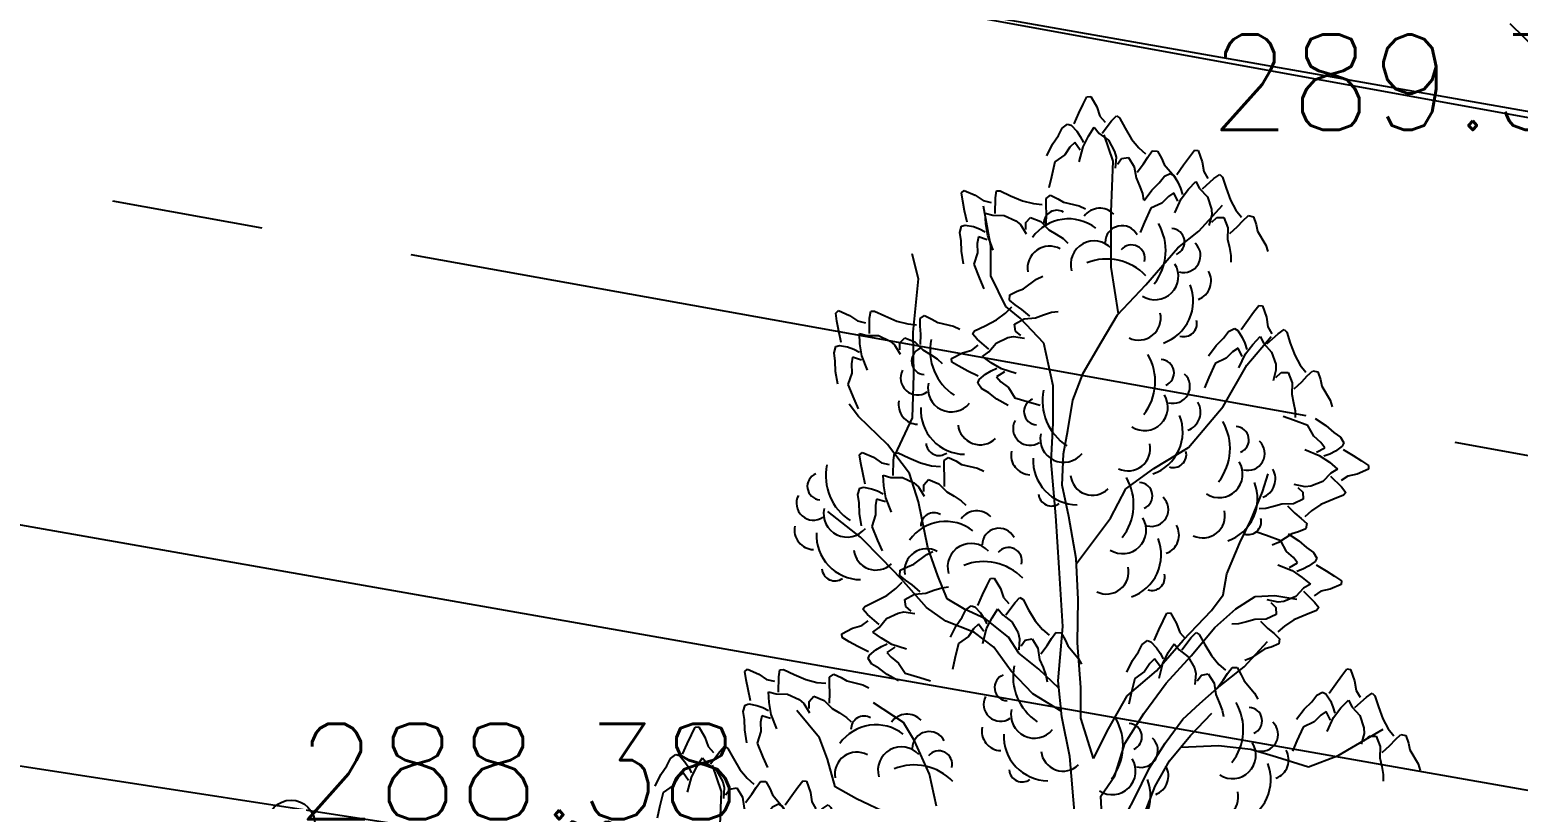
# Model space of a CAD drawing. Header units: millimetres. Extents: x 524954 to 526204, y 9523489 to 9524010.
# Drawn here: x 525758.61 to 525774.21, y 9523805.85 to 9523813.91 of the extents above; entities that cross this region are included whole.
import ezdxf
from ezdxf.enums import TextEntityAlignment as Align

# ---------------------------------------------------------------- set-up
doc = ezdxf.new("R2010")
doc.units = ezdxf.units.MM
doc.header["$PDMODE"] = 32
doc.header["$PDSIZE"] = 0.5
for name, pattern in [('ACAD_ISO12W100', [21, 12, -3, 0, -3, 0, -3]), ('AXES2', [28.575, 19.05, -3.175, 3.175, -3.175]), ('CACHE2', [4.7625, 3.175, -1.5875])]:
    doc.linetypes.add(name, pattern=pattern)
for name, color, linetype in [('Arbre', 34, 'ACAD_ISO12W100'), ('Axe_Route_Existante', 1, 'AXES2'), ('Bord_Route_Existante', 6, 'Continuous'), ('Caniveau', 5, 'CACHE2'), ('TopoAlt', 3, 'Continuous'), ('TOPOJIS', 7, 'Continuous')]:
    doc.layers.add(name, color=color, linetype=linetype)
doc.layers.add('Bord_Route_Existante_POLY3D', color=6, linetype='Continuous', plot=False)
doc.layers.add('Trottoir', color=7, linetype='Continuous', true_color=0xff6666)
doc.styles.add('Simplex 1.0', font='Simplex.shx', dxfattribs={"width": 0.99, "height": 1})

# ---------------------------------------------------------------- blocks, each defined once
blk = doc.blocks.new('TCPOINT M')
at = {"color": 0}
blk.add_point((0, 0), dxfattribs=at)
at = {"layer": 'TopoAlt', "style": 'Simplex 1.0', "width": 0.99}
blk.add_attdef('ALT', (0.15, 0.15), '', height=1, dxfattribs=at)
blk = doc.blocks.new('v088')
at = {"color": 3, "linetype": 'Continuous'}
for p, q in [((-0.024, 12.318), (0.016, 12.396)), ((0.016, 12.396), (0.055, 12.4)), ((0.055, 12.4), (0.118, 12.291)), ((-0.118, 12.113), (-0.069, 12.224)), ((-0.069, 12.224), (-0.024, 12.318)), ((0.118, 12.291), (0.152, 12.195)), ((0.152, 12.195), (0.207, 12.131)), ((0.272, 12.144), (0.324, 12.197)), ((0.324, 12.197), (0.356, 12.175)), ((0.356, 12.175), (0.415, 12.069)), ((-0.283, 11.991), (-0.243, 12.069)), ((-0.243, 12.069), (-0.188, 12.111)), ((-0.188, 12.111), (-0.15, 12.099)), ((-0.15, 12.099), (-0.092, 12.035)), ((-0.092, 12.035), (-0.054, 11.98)), ((0.032, 11.984), (0.092, 12.078)), ((0.092, 12.078), (0.144, 12.013)), ((0.144, 12.013), (0.24, 11.942)), ((0.175, 12.015), (0.272, 12.144)), ((0.415, 12.069), (0.484, 11.953)), ((-0.403, 11.78), (-0.344, 11.901)), ((-0.344, 11.901), (-0.283, 11.991)), ((-0.162, 11.869), (-0.217, 11.788)), ((-0.112, 11.918), (-0.162, 11.869)), ((-0.054, 11.839), (-0.112, 11.918)), ((-0.066, 11.715), (-0.025, 11.872)), ((-0.054, 11.98), (-0.022, 11.919)), ((-0.025, 11.872), (0.032, 11.984)), ((0.24, 11.942), (0.305, 11.825)), ((0.484, 11.953), (0.56, 11.862)), ((0.56, 11.862), (0.63, 11.801)), ((-0.32, 11.714), (-0.357, 11.558)), ((-0.217, 11.788), (-0.32, 11.714)), ((0.305, 11.825), (0.32, 11.765)), ((0.32, 11.765), (0.311, 11.65)), ((0.334, 11.69), (0.378, 11.749)), ((0.378, 11.749), (0.45, 11.762)), ((0.45, 11.762), (0.511, 11.664)), ((0.608, 11.694), (0.653, 11.766)), ((0.653, 11.766), (0.699, 11.829)), ((0.699, 11.829), (0.754, 11.828)), ((0.754, 11.828), (0.796, 11.754)), ((0.796, 11.754), (0.824, 11.689)), ((1.027, 11.683), (1.089, 11.768)), ((1.089, 11.768), (1.142, 11.837)), ((1.142, 11.837), (1.181, 11.833)), ((1.181, 11.833), (1.223, 11.714)), ((1.223, 11.714), (1.239, 11.614)), ((-0.357, 11.558), (-0.382, 11.444)), ((0.511, 11.664), (0.53, 11.547)), ((0.53, 11.547), (0.565, 11.463)), ((0.542, 11.608), (0.608, 11.694)), ((0.773, 11.494), (0.827, 11.564)), ((0.824, 11.689), (0.934, 11.561)), ((0.827, 11.564), (0.889, 11.595)), ((0.889, 11.595), (0.923, 11.575)), ((0.923, 11.575), (0.969, 11.502)), ((0.934, 11.561), (0.97, 11.497)), ((0.958, 11.583), (1.027, 11.683)), ((1.227, 11.433), (1.346, 11.541)), ((1.239, 11.614), (1.281, 11.541)), ((1.346, 11.541), (1.408, 11.583)), ((1.408, 11.583), (1.435, 11.556)), ((1.435, 11.556), (1.473, 11.441)), ((-1.299, 11.392), (-1.27, 11.417)), ((-1.285, 11.305), (-1.299, 11.392)), ((-1.27, 11.417), (-1.154, 11.366)), ((-0.943, 11.337), (-0.932, 11.411)), ((-0.932, 11.411), (-0.894, 11.412)), ((-0.894, 11.412), (-0.784, 11.361)), ((0.565, 11.463), (0.596, 11.383)), ((0.615, 11.31), (0.696, 11.418)), ((0.696, 11.418), (0.773, 11.494)), ((0.927, 11.391), (0.869, 11.352)), ((0.969, 11.302), (0.927, 11.391)), ((0.969, 11.502), (0.996, 11.441)), ((0.996, 11.441), (1.016, 11.375)), ((1.004, 11.329), (1.081, 11.429)), ((1.081, 11.429), (1.158, 11.51)), ((1.158, 11.51), (1.196, 11.437)), ((1.196, 11.437), (1.277, 11.348)), ((1.473, 11.441), (1.519, 11.314)), ((-1.266, 11.203), (-1.285, 11.305)), ((-1.154, 11.366), (-1.07, 11.309)), ((-1.07, 11.309), (-0.988, 11.29)), ((-0.947, 11.176), (-0.943, 11.337)), ((-0.784, 11.361), (-0.66, 11.307)), ((-0.66, 11.307), (-0.544, 11.278)), ((-0.544, 11.278), (-0.452, 11.27)), ((-0.413, 11.333), (-0.367, 11.365)), ((-0.413, 11.254), (-0.413, 11.333)), ((-0.408, 11.17), (-0.413, 11.254)), ((-0.367, 11.365), (-0.29, 11.329)), ((-0.29, 11.329), (-0.229, 11.292)), ((-0.229, 11.292), (-0.065, 11.254)), ((-0.065, 11.254), (0.001, 11.223)), ((0.596, 11.383), (0.609, 11.315)), ((0.685, 11.229), (0.619, 11.083)), ((0.8, 11.283), (0.685, 11.229)), ((0.869, 11.352), (0.8, 11.283)), ((0.935, 11.183), (1.004, 11.329)), ((1.277, 11.348), (1.319, 11.221)), ((1.519, 11.314), (1.577, 11.21)), ((-1.241, 11.084), (-1.266, 11.203)), ((-1.05, 11.179), (-0.971, 11.157)), ((-1.044, 11.067), (-1.05, 11.179)), ((-0.971, 11.157), (-0.851, 11.155)), ((-0.851, 11.155), (-0.73, 11.098)), ((-0.73, 11.098), (-0.682, 11.059)), ((-0.626, 11.08), (-0.576, 11.133)), ((-0.626, 11.006), (-0.626, 11.08)), ((-0.576, 11.133), (-0.468, 11.09)), ((-0.468, 11.09), (-0.384, 11.005)), ((-0.41, 11.061), (-0.408, 11.17)), ((0.619, 11.083), (0.573, 10.975)), ((1.323, 11.16), (1.292, 11.048)), ((1.319, 11.221), (1.323, 11.16)), ((1.323, 11.083), (1.377, 11.133)), ((1.377, 11.133), (1.45, 11.133)), ((1.45, 11.133), (1.492, 11.025)), ((1.577, 11.21), (1.635, 11.137)), ((1.592, 11.037), (1.65, 11.098)), ((1.65, 11.098), (1.708, 11.152)), ((1.708, 11.152), (1.762, 11.141)), ((1.762, 11.141), (1.789, 11.06)), ((-1.317, 10.975), (-1.297, 11.041)), ((-1.303, 10.889), (-1.317, 10.975)), ((-1.297, 11.041), (-1.259, 11.053)), ((-1.259, 11.053), (-1.174, 11.037)), ((-1.174, 11.037), (-1.111, 11.014)), ((-1.122, 10.929), (-1.134, 10.861)), ((-1.029, 10.899), (-1.122, 10.929)), ((-1.111, 11.014), (-1.05, 10.983)), ((-1.024, 10.943), (-1.044, 11.067)), ((-0.966, 10.792), (-1.024, 10.943)), ((-0.682, 11.059), (-0.622, 10.96)), ((-0.384, 11.005), (-0.307, 10.958)), ((-0.307, 10.958), (-0.234, 10.911)), ((1.492, 11.025), (1.489, 10.906)), ((1.512, 10.964), (1.592, 11.037)), ((1.789, 11.06), (1.804, 10.991)), ((1.804, 10.991), (1.889, 10.844)), ((-1.3, 10.78), (-1.303, 10.889)), ((-1.277, 10.647), (-1.3, 10.78)), ((-1.131, 10.763), (-1.171, 10.642)), ((-1.134, 10.861), (-1.131, 10.763)), ((-0.234, 10.911), (-0.184, 10.864)), ((1.489, 10.906), (1.508, 10.818)), ((1.508, 10.818), (1.523, 10.733)), ((1.889, 10.844), (1.912, 10.775)), ((-1.171, 10.642), (-1.109, 10.494)), ((1.523, 10.733), (1.523, 10.664)), ((-1.109, 10.494), (-1.063, 10.387)), ((-0.648, 10.385), (-0.514, 10.488)), ((-0.514, 10.488), (-0.448, 10.519)), ((-0.796, 10.268), (-0.791, 10.323)), ((-0.791, 10.323), (-0.715, 10.36)), ((-0.715, 10.36), (-0.648, 10.385)), ((-2.616, 10.132), (-2.587, 10.158)), ((-2.587, 10.158), (-2.471, 10.107)), ((-2.261, 10.077), (-2.249, 10.151)), ((-2.249, 10.151), (-2.211, 10.152)), ((-2.211, 10.152), (-2.101, 10.101)), ((-0.836, 10.131), (-0.771, 10.198)), ((-0.735, 10.218), (-0.796, 10.268)), ((-0.666, 10.169), (-0.735, 10.218)), ((-0.583, 10.098), (-0.666, 10.169)), ((-0.438, 10.113), (-0.356, 10.14)), ((-0.356, 10.14), (-0.287, 10.149)), ((1.7, 10.058), (1.762, 10.142)), ((1.762, 10.142), (1.816, 10.212)), ((1.816, 10.212), (1.854, 10.208)), ((1.854, 10.208), (1.896, 10.089)), ((-2.603, 10.046), (-2.616, 10.132)), ((-2.583, 9.943), (-2.603, 10.046)), ((-2.471, 10.107), (-2.388, 10.049)), ((-2.388, 10.049), (-2.306, 10.03)), ((-2.264, 9.917), (-2.261, 10.077)), ((-2.101, 10.101), (-1.977, 10.047)), ((-1.977, 10.047), (-1.862, 10.018)), ((-1.862, 10.018), (-1.769, 10.01)), ((-1.731, 9.995), (-1.73, 10.074)), ((-1.725, 9.911), (-1.731, 9.995)), ((-1.73, 10.074), (-1.685, 10.105)), ((-1.685, 10.105), (-1.608, 10.069)), ((-1.608, 10.069), (-1.547, 10.033)), ((-1.547, 10.033), (-1.382, 9.994)), ((-1.382, 9.994), (-1.316, 9.963)), ((-1.161, 9.945), (-1.051, 9.998)), ((-1.051, 9.998), (-0.931, 10.06)), ((-0.931, 10.06), (-0.836, 10.131)), ((-0.743, 10.015), (-0.642, 10.071)), ((-0.734, 9.943), (-0.743, 10.015)), ((-0.642, 10.071), (-0.523, 10.083)), ((-0.523, 10.083), (-0.438, 10.113)), ((1.631, 9.958), (1.7, 10.058)), ((1.896, 10.089), (1.912, 9.989)), ((1.912, 9.989), (1.954, 9.915)), ((-2.558, 9.824), (-2.583, 9.943)), ((-2.368, 9.919), (-2.288, 9.897)), ((-2.362, 9.808), (-2.368, 9.919)), ((-2.288, 9.897), (-2.168, 9.895)), ((-2.168, 9.895), (-2.047, 9.839)), ((-2.047, 9.839), (-2, 9.799)), ((-1.943, 9.82), (-1.893, 9.873)), ((-1.893, 9.873), (-1.786, 9.83)), ((-1.786, 9.83), (-1.702, 9.745)), ((-1.728, 9.802), (-1.725, 9.911)), ((-1.184, 9.915), (-1.161, 9.945)), ((-1.134, 9.859), (-1.184, 9.915)), ((-1.012, 9.755), (-1.134, 9.859)), ((-0.934, 9.816), (-0.814, 9.874)), ((-0.814, 9.874), (-0.753, 9.886)), ((-0.753, 9.886), (-0.639, 9.87)), ((-0.677, 9.896), (-0.734, 9.943)), ((1.369, 9.792), (1.446, 9.869)), ((1.446, 9.869), (1.5, 9.939)), ((1.5, 9.939), (1.562, 9.969)), ((1.562, 9.969), (1.596, 9.95)), ((1.596, 9.95), (1.643, 9.877)), ((1.643, 9.877), (1.669, 9.815)), ((1.754, 9.804), (1.831, 9.885)), ((1.831, 9.885), (1.869, 9.812)), ((1.9, 9.808), (2.019, 9.915)), ((2.019, 9.915), (2.081, 9.958)), ((2.081, 9.958), (2.108, 9.931)), ((2.108, 9.931), (2.146, 9.815)), ((-2.634, 9.715), (-2.614, 9.781)), ((-2.621, 9.629), (-2.634, 9.715)), ((-2.614, 9.781), (-2.576, 9.793)), ((-2.576, 9.793), (-2.492, 9.777)), ((-2.492, 9.777), (-2.428, 9.754)), ((-2.439, 9.669), (-2.451, 9.601)), ((-2.346, 9.639), (-2.439, 9.669)), ((-2.428, 9.754), (-2.368, 9.723)), ((-2.342, 9.683), (-2.362, 9.808)), ((-2.283, 9.532), (-2.342, 9.683)), ((-2, 9.799), (-1.94, 9.7)), ((-1.944, 9.746), (-1.943, 9.82)), ((-1.702, 9.745), (-1.624, 9.699)), ((-1.624, 9.699), (-1.552, 9.652)), ((-1.402, 9.657), (-1.289, 9.715)), ((-1.289, 9.715), (-1.192, 9.743)), ((-1.192, 9.743), (-1.125, 9.794)), ((-1.079, 9.676), (-1.011, 9.724)), ((-0.989, 9.611), (-1.079, 9.676)), ((-1.011, 9.724), (-0.934, 9.816)), ((1.289, 9.685), (1.369, 9.792)), ((1.542, 9.727), (1.473, 9.658)), ((1.6, 9.765), (1.542, 9.727)), ((1.643, 9.677), (1.6, 9.765)), ((1.608, 9.558), (1.677, 9.704)), ((1.669, 9.815), (1.689, 9.75)), ((1.677, 9.704), (1.754, 9.804)), ((1.869, 9.812), (1.95, 9.723)), ((1.95, 9.723), (1.993, 9.596)), ((2.146, 9.815), (2.193, 9.689)), ((2.193, 9.689), (2.25, 9.585)), ((-2.617, 9.52), (-2.621, 9.629)), ((-2.595, 9.387), (-2.617, 9.52)), ((-2.451, 9.601), (-2.448, 9.503)), ((-1.552, 9.652), (-1.502, 9.604)), ((-1.401, 9.619), (-1.402, 9.657)), ((-1.325, 9.574), (-1.401, 9.619)), ((-1.233, 9.524), (-1.325, 9.574)), ((-1.125, 9.469), (-1.233, 9.524)), ((-1.047, 9.49), (-0.989, 9.525)), ((-0.88, 9.547), (-0.989, 9.611)), ((-0.989, 9.525), (-0.927, 9.553)), ((-0.848, 9.516), (-0.931, 9.463)), ((-0.726, 9.498), (-0.88, 9.547)), ((1.358, 9.604), (1.292, 9.458)), ((1.473, 9.658), (1.358, 9.604)), ((1.996, 9.535), (1.966, 9.423)), ((1.993, 9.596), (1.996, 9.535)), ((2.25, 9.585), (2.308, 9.512)), ((2.323, 9.473), (2.381, 9.527)), ((2.381, 9.527), (2.435, 9.515)), ((2.435, 9.515), (2.462, 9.435)), ((-2.448, 9.503), (-2.488, 9.382)), ((-2.488, 9.382), (-2.427, 9.234)), ((-1.128, 9.398), (-1.113, 9.435)), ((-1.089, 9.341), (-1.128, 9.398)), ((-1.113, 9.435), (-1.047, 9.49)), ((-0.931, 9.463), (-0.885, 9.411)), ((-0.885, 9.411), (-0.807, 9.351)), ((1.292, 9.458), (1.246, 9.35)), ((1.996, 9.458), (2.05, 9.508)), ((2.05, 9.508), (2.123, 9.508)), ((2.123, 9.508), (2.166, 9.4)), ((2.166, 9.4), (2.162, 9.281)), ((2.185, 9.338), (2.266, 9.412)), ((2.266, 9.412), (2.323, 9.473)), ((2.462, 9.435), (2.477, 9.365)), ((2.477, 9.365), (2.562, 9.219)), ((-2.427, 9.234), (-2.38, 9.127)), ((-1.014, 9.297), (-1.089, 9.341)), ((-0.927, 9.231), (-1.014, 9.297)), ((-0.81, 9.165), (-0.927, 9.231)), ((-0.807, 9.351), (-0.739, 9.244)), ((-0.739, 9.244), (-0.586, 9.198)), ((2.162, 9.281), (2.181, 9.192)), ((2.562, 9.219), (2.585, 9.15)), ((-0.586, 9.198), (-0.473, 9.166)), ((2.18, 9.009), (2.07, 9.048)), ((2.181, 9.192), (2.196, 9.108)), ((2.196, 9.108), (2.196, 9.038)), ((2.33, 8.953), (2.18, 9.009)), ((2.391, 8.841), (2.33, 8.953)), ((2.406, 9.027), (2.519, 8.953)), ((2.519, 8.953), (2.601, 8.881)), ((2.465, 8.776), (2.391, 8.841)), ((2.507, 8.721), (2.465, 8.776)), ((2.601, 8.881), (2.673, 8.832)), ((2.691, 8.737), (2.621, 8.686)), ((2.673, 8.832), (2.708, 8.773)), ((2.708, 8.773), (2.691, 8.737)), ((-2.366, 8.647), (-2.337, 8.672)), ((-2.353, 8.56), (-2.366, 8.647)), ((-2.337, 8.672), (-2.221, 8.621)), ((-2.221, 8.621), (-2.138, 8.563)), ((-2.014, 8.431), (-2.011, 8.592)), ((-2.011, 8.592), (-1.999, 8.665)), ((-1.999, 8.665), (-1.961, 8.666)), ((-1.961, 8.666), (-1.851, 8.615)), ((-1.851, 8.615), (-1.727, 8.562)), ((-1.481, 8.509), (-1.48, 8.588)), ((-1.48, 8.588), (-1.435, 8.619)), ((-1.435, 8.619), (-1.357, 8.583)), ((-1.357, 8.583), (-1.297, 8.547)), ((2.3, 8.701), (2.45, 8.641)), ((2.421, 8.673), (2.507, 8.721)), ((2.45, 8.641), (2.555, 8.57)), ((2.561, 8.655), (2.497, 8.632)), ((2.621, 8.686), (2.561, 8.655)), ((2.701, 8.703), (2.805, 8.64)), ((2.805, 8.64), (2.893, 8.584)), ((2.893, 8.584), (2.966, 8.534)), ((-2.333, 8.457), (-2.353, 8.56)), ((-2.308, 8.338), (-2.333, 8.457)), ((-2.138, 8.563), (-2.056, 8.544)), ((-2.118, 8.433), (-2.038, 8.411)), ((-2.112, 8.322), (-2.118, 8.433)), ((-1.727, 8.562), (-1.612, 8.532)), ((-1.612, 8.532), (-1.519, 8.524)), ((-1.475, 8.425), (-1.481, 8.509)), ((-1.478, 8.316), (-1.475, 8.425)), ((-1.297, 8.547), (-1.132, 8.508)), ((-1.132, 8.508), (-1.066, 8.477)), ((2.57, 8.455), (2.487, 8.369)), ((2.555, 8.57), (2.64, 8.498)), ((2.568, 8.425), (2.683, 8.312)), ((2.64, 8.498), (2.57, 8.455)), ((2.749, 8.424), (2.679, 8.378)), ((2.848, 8.446), (2.749, 8.424)), ((2.964, 8.496), (2.848, 8.446)), ((2.966, 8.534), (2.964, 8.496)), ((-2.384, 8.23), (-2.364, 8.296)), ((-2.364, 8.296), (-2.326, 8.308)), ((-2.326, 8.308), (-2.242, 8.291)), ((-2.242, 8.291), (-2.178, 8.268)), ((-2.178, 8.268), (-2.118, 8.237)), ((-2.092, 8.197), (-2.112, 8.322)), ((-2.038, 8.411), (-1.918, 8.409)), ((-1.918, 8.409), (-1.797, 8.353)), ((-1.797, 8.353), (-1.75, 8.313)), ((-1.75, 8.313), (-1.69, 8.215)), ((-1.694, 8.261), (-1.693, 8.334)), ((-1.693, 8.334), (-1.643, 8.387)), ((-1.643, 8.387), (-1.536, 8.344)), ((-1.536, 8.344), (-1.452, 8.259)), ((2.301, 8.311), (2.188, 8.335)), ((2.225, 8.306), (2.278, 8.256)), ((2.362, 8.319), (2.301, 8.311)), ((2.487, 8.369), (2.362, 8.319)), ((2.683, 8.312), (2.729, 8.254)), ((-2.371, 8.143), (-2.384, 8.23)), ((-2.367, 8.034), (-2.371, 8.143)), ((-2.189, 8.184), (-2.201, 8.115)), ((-2.201, 8.115), (-2.198, 8.017)), ((-2.096, 8.154), (-2.189, 8.184)), ((-2.033, 8.047), (-2.092, 8.197)), ((-1.452, 8.259), (-1.374, 8.213)), ((-1.374, 8.213), (-1.302, 8.166)), ((-1.302, 8.166), (-1.252, 8.118)), ((2.058, 8.13), (1.971, 8.105)), ((2.178, 8.134), (2.058, 8.13)), ((2.117, 8.111), (2.195, 8.035)), ((2.282, 8.183), (2.178, 8.134)), ((2.278, 8.256), (2.282, 8.183)), ((2.467, 8.125), (2.367, 8.061)), ((2.591, 8.179), (2.467, 8.125)), ((2.704, 8.225), (2.591, 8.179)), ((2.729, 8.254), (2.704, 8.225)), ((-2.345, 7.902), (-2.367, 8.034)), ((-2.198, 8.017), (-2.238, 7.897)), ((1.888, 8.085), (1.819, 8.08)), ((1.971, 8.105), (1.888, 8.085)), ((2.195, 8.035), (2.261, 7.981)), ((2.261, 7.981), (2.318, 7.927)), ((2.367, 8.061), (2.298, 7.999)), ((-2.238, 7.897), (-2.177, 7.749)), ((1.896, 7.802), (1.786, 7.841)), ((2.046, 7.746), (1.896, 7.802)), ((2.163, 7.821), (2.022, 7.727)), ((2.123, 7.82), (2.235, 7.746)), ((2.231, 7.841), (2.163, 7.821)), ((2.31, 7.872), (2.231, 7.841)), ((2.318, 7.927), (2.31, 7.872)), ((-2.177, 7.749), (-2.13, 7.641)), ((2.022, 7.727), (1.955, 7.7)), ((2.107, 7.634), (2.046, 7.746)), ((2.235, 7.746), (2.317, 7.675)), ((2.317, 7.675), (2.389, 7.625)), ((-1.864, 7.475), (-1.797, 7.5)), ((-1.797, 7.5), (-1.663, 7.603)), ((-1.663, 7.603), (-1.598, 7.634)), ((2.016, 7.494), (2.166, 7.434)), ((2.181, 7.57), (2.107, 7.634)), ((2.137, 7.467), (2.223, 7.514)), ((2.223, 7.514), (2.181, 7.57)), ((2.407, 7.53), (2.337, 7.479)), ((2.389, 7.625), (2.424, 7.566)), ((2.424, 7.566), (2.407, 7.53)), ((2.417, 7.496), (2.521, 7.433)), ((-1.945, 7.383), (-1.94, 7.438)), ((-1.884, 7.333), (-1.945, 7.383)), ((-1.94, 7.438), (-1.864, 7.475)), ((-1.815, 7.284), (-1.884, 7.333)), ((-1.034, 7.275), (-0.994, 7.353)), ((-0.994, 7.353), (-0.955, 7.356)), ((-0.955, 7.356), (-0.891, 7.247)), ((2.166, 7.434), (2.271, 7.363)), ((2.277, 7.448), (2.213, 7.425)), ((2.271, 7.363), (2.357, 7.292)), ((2.337, 7.479), (2.277, 7.448)), ((2.521, 7.433), (2.609, 7.377)), ((2.609, 7.377), (2.682, 7.328)), ((-2.2, 7.113), (-2.081, 7.175)), ((-2.081, 7.175), (-1.985, 7.246)), ((-1.985, 7.246), (-1.92, 7.313)), ((-1.892, 7.13), (-1.791, 7.186)), ((-1.732, 7.213), (-1.815, 7.284)), ((-1.791, 7.186), (-1.672, 7.198)), ((-1.672, 7.198), (-1.587, 7.228)), ((-1.587, 7.228), (-1.505, 7.255)), ((-1.505, 7.255), (-1.436, 7.264)), ((-1.128, 7.069), (-1.078, 7.18)), ((-1.078, 7.18), (-1.034, 7.275)), ((-0.891, 7.247), (-0.858, 7.151)), ((2.286, 7.249), (2.203, 7.162)), ((2.284, 7.218), (2.399, 7.105)), ((2.357, 7.292), (2.286, 7.249)), ((2.465, 7.218), (2.395, 7.171)), ((2.564, 7.239), (2.465, 7.218)), ((2.68, 7.289), (2.564, 7.239)), ((2.682, 7.328), (2.68, 7.289)), ((-2.333, 7.03), (-2.31, 7.06)), ((-2.283, 6.974), (-2.333, 7.03)), ((-2.31, 7.06), (-2.2, 7.113)), ((-1.883, 7.058), (-1.892, 7.13)), ((-1.826, 7.011), (-1.883, 7.058)), ((-1.293, 6.947), (-1.253, 7.025)), ((-1.253, 7.025), (-1.198, 7.067)), ((-1.198, 7.067), (-1.16, 7.055)), ((-1.16, 7.055), (-1.101, 6.992)), ((-0.978, 6.941), (-0.918, 7.034)), ((-0.918, 7.034), (-0.866, 6.97)), ((-0.858, 7.151), (-0.802, 7.088)), ((-0.835, 6.972), (-0.738, 7.1)), ((-0.738, 7.1), (-0.686, 7.153)), ((-0.686, 7.153), (-0.654, 7.131)), ((-0.654, 7.131), (-0.595, 7.025)), ((-0.595, 7.025), (-0.526, 6.909)), ((2.018, 7.104), (1.904, 7.128)), ((1.941, 7.1), (1.994, 7.049)), ((1.994, 7.049), (1.999, 6.976)), ((2.079, 7.112), (2.018, 7.104)), ((2.203, 7.162), (2.079, 7.112)), ((2.42, 7.018), (2.307, 6.972)), ((2.399, 7.105), (2.445, 7.047)), ((2.445, 7.047), (2.42, 7.018)), ((-2.342, 6.858), (-2.275, 6.909)), ((-2.161, 6.87), (-2.283, 6.974)), ((-2.161, 6.839), (-2.083, 6.931)), ((-2.083, 6.931), (-1.963, 6.989)), ((-1.963, 6.989), (-1.902, 7.001)), ((-1.902, 7.001), (-1.788, 6.985)), ((-1.354, 6.857), (-1.293, 6.947)), ((-1.122, 6.874), (-1.172, 6.826)), ((-1.064, 6.795), (-1.122, 6.874)), ((-1.101, 6.992), (-1.063, 6.936)), ((-1.063, 6.936), (-1.032, 6.875)), ((-1.035, 6.828), (-0.978, 6.941)), ((-0.866, 6.97), (-0.77, 6.898)), ((-0.77, 6.898), (-0.705, 6.781)), ((-0.526, 6.909), (-0.45, 6.818)), ((0.768, 6.815), (0.813, 6.909)), ((0.813, 6.909), (0.853, 6.987)), ((0.853, 6.987), (0.891, 6.991)), ((0.891, 6.991), (0.955, 6.881)), ((0.955, 6.881), (0.989, 6.786)), ((1.604, 6.878), (1.535, 6.874)), ((1.688, 6.899), (1.604, 6.878)), ((1.775, 6.923), (1.688, 6.899)), ((1.894, 6.927), (1.775, 6.923)), ((1.834, 6.904), (1.912, 6.828)), ((1.999, 6.976), (1.894, 6.927)), ((2.184, 6.918), (2.084, 6.854)), ((2.307, 6.972), (2.184, 6.918)), ((-2.551, 6.772), (-2.439, 6.83)), ((-2.55, 6.734), (-2.551, 6.772)), ((-2.475, 6.689), (-2.55, 6.734)), ((-2.439, 6.83), (-2.342, 6.858)), ((-2.228, 6.791), (-2.161, 6.839)), ((-2.138, 6.726), (-2.228, 6.791)), ((-2.029, 6.662), (-2.138, 6.726)), ((-1.413, 6.737), (-1.354, 6.857)), ((-1.227, 6.745), (-1.33, 6.67)), ((-1.172, 6.826), (-1.227, 6.745)), ((-1.076, 6.671), (-1.035, 6.828)), ((-0.705, 6.781), (-0.69, 6.721)), ((-0.69, 6.721), (-0.699, 6.606)), ((-0.632, 6.705), (-0.56, 6.719)), ((-0.56, 6.719), (-0.498, 6.621)), ((-0.45, 6.818), (-0.379, 6.757)), ((-0.402, 6.651), (-0.357, 6.722)), ((-0.357, 6.722), (-0.31, 6.785)), ((-0.31, 6.785), (-0.255, 6.784)), ((-0.255, 6.784), (-0.214, 6.71)), ((-0.214, 6.71), (-0.186, 6.645)), ((0.719, 6.703), (0.768, 6.815)), ((0.989, 6.786), (1.044, 6.722)), ((1.011, 6.606), (1.108, 6.734)), ((1.108, 6.734), (1.161, 6.787)), ((1.161, 6.787), (1.192, 6.766)), ((1.192, 6.766), (1.252, 6.66)), ((1.912, 6.828), (1.977, 6.774)), ((1.977, 6.774), (2.034, 6.72)), ((2.084, 6.854), (2.014, 6.792)), ((2.034, 6.72), (2.026, 6.666)), ((-2.383, 6.639), (-2.475, 6.689)), ((-2.274, 6.584), (-2.383, 6.639)), ((-2.277, 6.513), (-2.262, 6.55)), ((-2.262, 6.55), (-2.196, 6.606)), ((-2.196, 6.606), (-2.138, 6.64)), ((-2.138, 6.64), (-2.076, 6.668)), ((-1.998, 6.632), (-2.08, 6.578)), ((-2.08, 6.578), (-2.034, 6.526)), ((-1.875, 6.613), (-2.029, 6.662)), ((-1.33, 6.67), (-1.367, 6.514)), ((-0.675, 6.646), (-0.632, 6.705)), ((-0.498, 6.621), (-0.48, 6.503)), ((-0.468, 6.564), (-0.402, 6.651)), ((-0.186, 6.645), (-0.075, 6.517)), ((0.493, 6.492), (0.554, 6.582)), ((0.554, 6.582), (0.594, 6.66)), ((0.594, 6.66), (0.649, 6.702)), ((0.649, 6.702), (0.686, 6.689)), ((0.686, 6.689), (0.745, 6.626)), ((0.745, 6.626), (0.783, 6.571)), ((0.783, 6.571), (0.814, 6.51)), ((0.811, 6.463), (0.868, 6.575)), ((0.868, 6.575), (0.929, 6.669)), ((0.929, 6.669), (0.98, 6.604)), ((0.98, 6.604), (1.076, 6.532)), ((1.252, 6.66), (1.321, 6.544)), ((1.879, 6.614), (1.738, 6.52)), ((1.947, 6.634), (1.879, 6.614)), ((2.026, 6.666), (1.947, 6.634)), ((-3.568, 6.377), (-3.539, 6.402)), ((-3.539, 6.402), (-3.423, 6.351)), ((-3.213, 6.322), (-3.201, 6.396)), ((-3.201, 6.396), (-3.163, 6.397)), ((-3.163, 6.397), (-3.053, 6.346)), ((-2.238, 6.456), (-2.277, 6.513)), ((-2.163, 6.412), (-2.238, 6.456)), ((-2.076, 6.346), (-2.163, 6.412)), ((-2.034, 6.526), (-1.957, 6.466)), ((-1.957, 6.466), (-1.888, 6.359)), ((-1.367, 6.514), (-1.392, 6.4)), ((-0.48, 6.503), (-0.444, 6.419)), ((-0.444, 6.419), (-0.414, 6.339)), ((-0.075, 6.517), (-0.04, 6.453)), ((0.433, 6.371), (0.493, 6.492)), ((0.675, 6.46), (0.62, 6.379)), ((0.724, 6.509), (0.675, 6.46)), ((0.782, 6.43), (0.724, 6.509)), ((0.771, 6.306), (0.811, 6.463)), ((1.076, 6.532), (1.141, 6.416)), ((1.141, 6.416), (1.157, 6.356)), ((1.321, 6.544), (1.397, 6.452)), ((1.397, 6.452), (1.467, 6.391)), ((1.489, 6.356), (1.536, 6.42)), ((1.536, 6.42), (1.591, 6.419)), ((1.591, 6.419), (1.633, 6.344)), ((1.738, 6.52), (1.671, 6.493)), ((2.685, 6.334), (2.739, 6.404)), ((2.739, 6.404), (2.777, 6.4)), ((2.777, 6.4), (2.82, 6.28)), ((-3.555, 6.29), (-3.568, 6.377)), ((-3.535, 6.188), (-3.555, 6.29)), ((-3.423, 6.351), (-3.34, 6.294)), ((-3.34, 6.294), (-3.258, 6.275)), ((-3.216, 6.161), (-3.213, 6.322)), ((-3.053, 6.346), (-2.929, 6.292)), ((-2.929, 6.292), (-2.814, 6.263)), ((-2.814, 6.263), (-2.721, 6.255)), ((-2.683, 6.24), (-2.682, 6.318)), ((-2.677, 6.155), (-2.683, 6.24)), ((-2.682, 6.318), (-2.637, 6.35)), ((-2.637, 6.35), (-2.56, 6.314)), ((-2.56, 6.314), (-2.499, 6.278)), ((-2.499, 6.278), (-2.334, 6.239)), ((-2.334, 6.239), (-2.268, 6.208)), ((-1.959, 6.28), (-2.076, 6.346)), ((-1.888, 6.359), (-1.735, 6.313)), ((-1.735, 6.313), (-1.622, 6.281)), ((-0.414, 6.339), (-0.401, 6.271)), ((0.516, 6.305), (0.479, 6.149)), ((0.62, 6.379), (0.516, 6.305)), ((1.157, 6.356), (1.147, 6.241)), ((1.171, 6.28), (1.215, 6.339)), ((1.215, 6.339), (1.286, 6.353)), ((1.286, 6.353), (1.348, 6.255)), ((1.348, 6.255), (1.367, 6.137)), ((1.378, 6.198), (1.444, 6.285)), ((1.444, 6.285), (1.489, 6.356)), ((1.633, 6.344), (1.661, 6.279)), ((1.661, 6.279), (1.771, 6.151)), ((2.554, 6.15), (2.623, 6.25)), ((2.623, 6.25), (2.685, 6.334)), ((2.82, 6.28), (2.835, 6.18)), ((-3.51, 6.069), (-3.535, 6.188)), ((-3.32, 6.164), (-3.24, 6.142)), ((-3.314, 6.053), (-3.32, 6.164)), ((-3.24, 6.142), (-3.121, 6.14)), ((-3.121, 6.14), (-2.999, 6.083)), ((-2.999, 6.083), (-2.952, 6.044)), ((-2.895, 6.065), (-2.845, 6.118)), ((-2.845, 6.118), (-2.738, 6.075)), ((-2.68, 6.046), (-2.677, 6.155)), ((0.479, 6.149), (0.454, 6.035)), ((1.367, 6.137), (1.402, 6.054)), ((1.771, 6.151), (1.807, 6.088)), ((2.37, 6.061), (2.423, 6.13)), ((2.423, 6.13), (2.485, 6.161)), ((2.485, 6.161), (2.52, 6.142)), ((2.52, 6.142), (2.566, 6.069)), ((2.823, 6), (2.943, 6.107)), ((2.835, 6.18), (2.877, 6.107)), ((2.943, 6.107), (3.004, 6.15)), ((3.004, 6.15), (3.031, 6.123)), ((3.031, 6.123), (3.07, 6.007)), ((-3.586, 5.96), (-3.566, 6.026)), ((-3.573, 5.874), (-3.586, 5.96)), ((-3.566, 6.026), (-3.528, 6.038)), ((-3.528, 6.038), (-3.444, 6.022)), ((-3.444, 6.022), (-3.38, 5.999)), ((-3.38, 5.999), (-3.32, 5.968)), ((-3.294, 5.928), (-3.314, 6.053)), ((-3.235, 5.777), (-3.294, 5.928)), ((-2.952, 6.044), (-2.892, 5.945)), ((-2.896, 5.991), (-2.895, 6.065)), ((-2.738, 6.075), (-2.654, 5.99)), ((-2.654, 5.99), (-2.576, 5.943)), ((-2.576, 5.943), (-2.504, 5.896)), ((1.402, 6.054), (1.433, 5.974)), ((1.433, 5.974), (1.446, 5.906)), ((2.212, 5.877), (2.293, 5.984)), ((2.293, 5.984), (2.37, 6.061)), ((2.523, 5.957), (2.466, 5.919)), ((2.566, 5.869), (2.523, 5.957)), ((2.566, 6.069), (2.593, 6.007)), ((2.593, 6.007), (2.612, 5.942)), ((2.6, 5.896), (2.677, 5.996)), ((2.677, 5.996), (2.754, 6.077)), ((2.754, 6.077), (2.793, 6.004)), ((2.793, 6.004), (2.873, 5.915)), ((3.07, 6.007), (3.116, 5.88)), ((-3.57, 5.765), (-3.573, 5.874)), ((-3.392, 5.914), (-3.403, 5.846)), ((-3.403, 5.846), (-3.4, 5.748)), ((-3.298, 5.884), (-3.392, 5.914)), ((-2.504, 5.896), (-2.454, 5.849)), ((2.281, 5.796), (2.216, 5.65)), ((2.396, 5.85), (2.281, 5.796)), ((2.466, 5.919), (2.396, 5.85)), ((2.531, 5.75), (2.6, 5.896)), ((2.873, 5.915), (2.916, 5.788)), ((2.916, 5.788), (2.92, 5.727)), ((3.116, 5.88), (3.173, 5.777)), ((3.173, 5.777), (3.231, 5.703)), ((-3.547, 5.632), (-3.57, 5.765)), ((-3.4, 5.748), (-3.44, 5.627)), ((-3.44, 5.627), (-3.379, 5.479)), ((2.216, 5.65), (2.169, 5.542)), ((2.92, 5.727), (2.889, 5.615)), ((2.92, 5.65), (2.973, 5.7)), ((2.973, 5.7), (3.047, 5.7)), ((3.047, 5.7), (3.089, 5.592)), ((3.189, 5.603), (3.247, 5.665)), ((3.247, 5.665), (3.304, 5.719)), ((3.304, 5.719), (3.358, 5.707)), ((3.358, 5.707), (3.385, 5.627)), ((3.385, 5.627), (3.4, 5.557)), ((-3.379, 5.479), (-3.332, 5.372)), ((3.089, 5.592), (3.085, 5.473)), ((3.085, 5.473), (3.104, 5.384)), ((3.108, 5.53), (3.189, 5.603)), ((3.4, 5.557), (3.485, 5.411)), ((3.104, 5.384), (3.12, 5.3)), ((3.485, 5.411), (3.508, 5.342)), ((3.12, 5.3), (3.12, 5.23))]:
    blk.add_line(p, q, dxfattribs=at)
at = {"linetype": 'Continuous'}
for p, q in [((0.29, 11.722), (0.197, 12)), ((0.27, 11.193), (0.29, 11.722)), ((-0.991, 10.831), (-1.069, 11.252)), ((1.188, 10.988), (1.437, 11.261)), ((0.269, 10.614), (0.27, 11.193)), ((0.968, 10.816), (1.188, 10.988)), ((-0.991, 10.52), (-0.991, 10.831)), ((0.634, 10.429), (0.968, 10.816)), ((-1.749, 10.491), (-1.817, 10.751)), ((0.345, 10.122), (0.269, 10.614)), ((-1.806, 9.931), (-1.749, 10.491)), ((-0.835, 10.2), (-0.991, 10.52)), ((0.336, 10.112), (0.634, 10.429)), ((-0.683, 10.078), (-0.835, 10.2)), ((-0.435, 9.816), (-0.683, 10.078)), ((0.168, 9.829), (0.336, 10.112)), ((-1.797, 9.483), (-1.806, 9.931)), ((-0.025, 9.501), (0.168, 9.829)), ((1.69, 9.587), (1.945, 9.885)), ((-0.339, 9.37), (-0.435, 9.816)), ((1.444, 9.153), (1.69, 9.587)), ((-1.812, 9.035), (-1.797, 9.483)), ((-0.337, 8.979), (-0.339, 9.37)), ((-0.131, 9.219), (-0.025, 9.501)), ((-0.186, 8.901), (-0.131, 9.219)), ((-2.378, 9.048), (-2.474, 9.177)), ((-2.074, 8.756), (-2.378, 9.048)), ((1.08, 8.722), (1.444, 9.153)), ((-1.992, 8.647), (-1.812, 9.035)), ((-0.36, 8.574), (-0.337, 8.979)), ((-0.231, 8.658), (-0.186, 8.901)), ((-1.843, 8.45), (-2.074, 8.756)), ((-0.243, 8.328), (-0.231, 8.658)), ((0.718, 8.503), (1.08, 8.722)), ((-1.75, 8.153), (-1.843, 8.45)), ((-0.311, 8.009), (-0.36, 8.574)), ((0.424, 8.292), (0.718, 8.503)), ((1.855, 8.26), (1.913, 8.447)), ((-0.174, 8), (-0.243, 8.328)), ((0.262, 7.984), (0.424, 8.292)), ((-1.653, 7.676), (-1.75, 8.153)), ((1.736, 7.971), (1.855, 8.26)), ((-2.358, 7.786), (-2.7, 8.052)), ((-0.274, 7.463), (-0.311, 8.009)), ((-0.096, 7.56), (-0.174, 8)), ((-0.093, 7.509), (0.262, 7.984)), ((1.617, 7.726), (1.736, 7.971)), ((-2.129, 7.554), (-2.358, 7.786)), ((-1.547, 7.38), (-1.653, 7.676)), ((1.481, 7.4), (1.617, 7.726)), ((-1.932, 7.347), (-2.129, 7.554)), ((-0.075, 7.131), (-0.096, 7.56)), ((-1.665, 7.048), (-1.932, 7.347)), ((-1.449, 7.14), (-1.547, 7.38)), ((-0.237, 6.848), (-0.274, 7.463)), ((1.442, 7.181), (1.481, 7.4)), ((1.321, 7.017), (1.442, 7.181)), ((1.778, 7.163), (1.983, 7.174)), ((1.983, 7.174), (2.214, 7.135)), ((-1.463, 6.903), (-1.665, 7.048)), ((-1.266, 7.031), (-1.449, 7.14)), ((-1.047, 6.93), (-1.266, 7.031)), ((-0.084, 6.677), (-0.075, 7.131)), ((1.356, 6.837), (1.575, 7.035)), ((1.575, 7.035), (1.778, 7.163)), ((-1.162, 6.785), (-1.463, 6.903)), ((-0.806, 6.736), (-1.047, 6.93)), ((1.023, 6.706), (1.321, 7.017)), ((-0.96, 6.634), (-1.162, 6.785)), ((-0.697, 6.571), (-0.806, 6.736)), ((-0.287, 6.281), (-0.237, 6.848)), ((0.743, 6.383), (1.023, 6.706)), ((1.107, 6.54), (1.356, 6.837)), ((-0.78, 6.382), (-0.96, 6.634)), ((-0.488, 6.401), (-0.697, 6.571)), ((-0.049, 6.211), (-0.084, 6.677)), ((1.663, 6.427), (1.906, 6.693)), ((-0.279, 6.204), (-0.488, 6.401)), ((0.846, 6.255), (1.107, 6.54)), ((1.381, 6.204), (1.663, 6.427)), ((-0.551, 6.145), (-0.78, 6.382)), ((-0.248, 5.902), (-0.287, 6.281)), ((0.438, 6.122), (0.743, 6.383)), ((0.61, 5.939), (0.846, 6.255)), ((-0.254, 5.961), (-0.551, 6.145)), ((-0.049, 5.888), (-0.049, 6.211)), ((0.24, 5.776), (0.438, 6.122)), ((1.198, 6.044), (1.381, 6.204)), ((-2.787, 5.681), (-3.023, 5.969)), ((-1.907, 5.843), (-2.222, 6.048)), ((0.411, 5.624), (0.61, 5.939)), ((1.021, 5.879), (1.198, 6.044)), ((1.1, 5.706), (1.325, 5.941)), ((-1.791, 5.652), (-1.907, 5.843)), ((-0.165, 5.487), (-0.248, 5.902)), ((0.085, 5.468), (-0.049, 5.888)), ((0.085, 5.468), (0.24, 5.776)), ((0.834, 5.626), (1.021, 5.879)), ((2.646, 5.496), (3.119, 5.774)), ((-2.701, 5.459), (-2.787, 5.681)), ((-1.635, 5.301), (-1.791, 5.652)), ((0.306, 5.286), (0.411, 5.624)), ((0.671, 5.368), (0.834, 5.626)), ((0.881, 5.441), (1.1, 5.706)), ((-2.621, 5.169), (-2.701, 5.459)), ((-0.107, 4.829), (-0.165, 5.487)), ((1.001, 5.586), (1.394, 5.601)), ((1.394, 5.601), (1.731, 5.564)), ((1.731, 5.564), (2, 5.483)), ((2, 5.483), (2.338, 5.378)), ((2.338, 5.378), (2.646, 5.496)), ((0.51, 5.041), (0.671, 5.368)), ((0.731, 5.176), (0.881, 5.441)), ((-2.4, 5.043), (-2.621, 5.169)), ((-1.559, 4.967), (-1.635, 5.301)), ((0.161, 5.071), (0.306, 5.286)), ((0.619, 4.888), (0.731, 5.176)), ((-2.061, 4.882), (-2.4, 5.043)), ((0.172, 4.872), (0.161, 5.071)), ((0.379, 4.79), (0.51, 5.041))]:
    blk.add_line(p, q, dxfattribs=at)
at = {"color": 3, "linetype": 'Continuous'}
for centre, major_axis, start_param, end_param in [((0.15, 11.024), (0.145, 0.145), 6.263619, 7.998733), ((-0.176, 10.651), (0.33, 0.33), 0.12682, 1.733702), ((-0.3, 11.072), (0.0964, 0.0964), 0.254619, 2.377018), ((0.383, 10.87), (-0.125, 0.125), 4.396235, 7.060094), ((0.275, 10.786), (0.4, 0.4), 4.836335, 6.022049), ((0.899, 10.876), (0.099, 0.099), 4.31771, 7.031286), ((-0.376, 10.6), (0.164, 0.164), 0.282297, 2.520721), ((0.091, 10.641), (0.174, 0.174), 6.236163, 8.918901), ((0.483, 10.705), (-0.099, 0.099), 3.680741, 6.394318), ((1.029, 10.733), (-0.125, 0.125), 2.081137, 4.744996), ((0.223, 10.132), (-0.4, 0.4), 4.689978, 5.875693), ((0.728, 10.517), (-0.174, 0.174), 1.793126, 4.475865), ((1.111, 10.467), (-0.145, 0.145), 2.713295, 4.448408), ((0.662, 10.258), (-0.33, 0.33), 2.69514, 4.302022), ((0.557, 10.08), (0.164, 0.164), 3.478918, 5.717341), ((1.031, 10.021), (0.0964, 0.0964), 3.62262, 5.745019), ((-1.063, 9.743), (0.4, 0.4), 2.158504, 3.344219), ((-1.682, 9.628), (-0.099, 0.099), -0.421529, 2.292047), ((0.165, 9.415), (0.4, 0.4), 4.836335, 6.022049), ((-1.76, 9.451), (-0.125, 0.125), 0.293965, 2.957824), ((0.788, 9.505), (-0.099, 0.099), 2.746913, 5.46049), ((-1.405, 9.343), (0.174, 0.174), 2.133893, 4.816631), ((0.918, 9.363), (0.125, 0.125), 3.651933, 6.315792), ((-1.753, 9.172), (-0.145, 0.145), 0.590553, 2.325666), ((-0.504, 9.099), (0.099, 0.099), 1.149268, 3.862844), ((0.115, 9.214), (-0.4, 0.4), 0.587708, 1.773422), ((0.617, 9.147), (-0.174, 0.174), 1.793126, 4.475865), ((-1.26, 9.119), (0.33, 0.33), 2.307735, 3.914618), ((0.552, 8.888), (-0.33, 0.33), 2.69514, 4.302022), ((1.001, 9.096), (-0.145, 0.145), 2.713295, 4.448408), ((-1.104, 8.984), (0.164, 0.164), 2.463212, 4.701636), ((-0.582, 8.923), (0.125, 0.125), 1.864761, 4.52862), ((0.949, 8.713), (-0.4, 0.4), 3.265538, 4.451253), ((1.572, 8.803), (0.099, 0.099), 4.31771, 7.031286), ((-1.534, 8.776), (0.0964, 0.0964), 2.435534, 4.557933), ((-0.227, 8.814), (0.174, 0.174), 2.133893, 4.816631), ((0.447, 8.71), (-0.164, 0.164), 1.908121, 4.146545), ((1.702, 8.661), (0.125, 0.125), 3.651933, 6.315792), ((-0.575, 8.644), (0.145, 0.145), 2.161349, 3.896462), ((-0.082, 8.59), (0.33, 0.33), 2.307735, 3.914618), ((0.921, 8.65), (0.0964, 0.0964), 3.62262, 5.745019), ((-2.774, 8.316), (-0.099, 0.099), -0.421529, 2.292047), ((-2.155, 8.43), (0.4, 0.4), 2.158504, 3.344219), ((0.074, 8.455), (0.164, 0.164), 2.463212, 4.701636), ((1.401, 8.445), (0.174, 0.174), 3.363922, 6.046661), ((1.785, 8.394), (-0.145, 0.145), 2.713295, 4.448408), ((-0.061, 8.127), (-0.4, 0.4), 3.265538, 4.451253), ((0.562, 8.217), (0.099, 0.099), 4.31771, 7.031286), ((1.336, 8.186), (-0.33, 0.33), 2.69514, 4.302022), ((-2.851, 8.139), (-0.125, 0.125), 0.293965, 2.957824), ((-0.356, 8.247), (0.0964, 0.0964), 2.435534, 4.557933), ((0.692, 8.074), (-0.125, 0.125), 2.081137, 4.744996), ((-2.497, 8.031), (0.174, 0.174), 2.133893, 4.816631), ((-1.464, 7.482), (0.33, 0.33), 0.12682, 1.733702), ((-1.589, 7.903), (0.0964, 0.0964), 0.254619, 2.377018), ((-1.138, 7.855), (-0.145, 0.145), 4.692823, 6.427936), ((0.391, 7.858), (0.174, 0.174), 3.363922, 6.046661), ((1.23, 8.008), (0.164, 0.164), 3.478918, 5.717341), ((1.705, 7.948), (-0.0964, 0.0964), 2.051824, 4.174223), ((-2.844, 7.86), (-0.145, 0.145), 0.590553, 2.325666), ((-2.352, 7.806), (0.33, 0.33), 2.307735, 3.914618), ((-0.906, 7.701), (0.125, 0.125), 5.967031, 8.63089), ((0.775, 7.808), (-0.145, 0.145), 2.713295, 4.448408), ((-2.195, 7.672), (0.164, 0.164), 2.463212, 4.701636), ((-1.664, 7.431), (-0.164, 0.164), -1.288499, 0.949924), ((-1.198, 7.473), (-0.174, 0.174), 4.665366, 7.348105), ((-0.805, 7.536), (-0.099, 0.099), 3.680741, 6.394318), ((0.326, 7.599), (0.33, 0.33), 4.265936, 5.872819), ((-1.066, 6.963), (-0.4, 0.4), 4.689978, 5.875693), ((-2.625, 7.463), (0.0964, 0.0964), 2.435534, 4.557933), ((0.221, 7.421), (0.164, 0.164), 3.478918, 5.717341), ((0.695, 7.362), (-0.0964, 0.0964), 2.051824, 4.174223), ((-0.193, 6.324), (-0.4, 0.4), 0.587708, 1.773422), ((-0.812, 6.21), (-0.099, 0.099), -0.421529, 2.292047), ((-0.89, 6.033), (0.125, 0.125), 1.864761, 4.52862), ((-1.869, 5.725), (0.145, 0.145), 6.263619, 7.998733), ((-0.535, 5.925), (0.174, 0.174), 2.133893, 4.816631), ((1.088, 5.771), (-0.4, 0.4), 3.265538, 4.451253), ((1.711, 5.861), (0.099, 0.099), 4.31771, 7.031286), ((-2.195, 5.352), (0.33, 0.33), 0.12682, 1.733702), ((-2.32, 5.773), (0.0964, 0.0964), 0.254619, 2.377018), ((-0.882, 5.754), (-0.145, 0.145), 0.590553, 2.325666), ((-0.172, 5.602), (0.4, 0.4), 4.836335, 6.022049), ((0.452, 5.692), (0.099, 0.099), 4.31771, 7.031286), ((1.841, 5.718), (-0.125, 0.125), 2.081137, 4.744996), ((-1.637, 5.571), (-0.125, 0.125), 4.396235, 7.060094), ((-0.39, 5.7), (0.33, 0.33), 2.307735, 3.914618), ((0.582, 5.55), (0.125, 0.125), 3.651933, 6.315792), ((1.54, 5.502), (0.174, 0.174), 3.363922, 6.046661), ((-2.395, 5.301), (-0.164, 0.164), -1.288499, 0.949924), ((-1.928, 5.343), (0.174, 0.174), 6.236163, 8.918901), ((-1.536, 5.406), (0.099, 0.099), 5.251538, 7.965114), ((-0.234, 5.566), (-0.164, 0.164), 0.892416, 3.130839), ((0.28, 5.334), (0.174, 0.174), 3.363922, 6.046661), ((1.924, 5.452), (-0.145, 0.145), 2.713295, 4.448408), ((-1.797, 4.833), (0.4, 0.4), 6.260774, 7.446489), ((-0.663, 5.357), (0.0964, 0.0964), 2.435534, 4.557933), ((0.664, 5.283), (-0.145, 0.145), 2.713295, 4.448408), ((1.475, 5.243), (0.33, 0.33), 4.265936, 5.872819), ((0.215, 5.075), (-0.33, 0.33), 2.69514, 4.302022), ((1.37, 5.065), (-0.164, 0.164), 1.908121, 4.146545)]:
    blk.add_ellipse(centre, major_axis=major_axis, ratio=1, start_param=start_param, end_param=end_param, dxfattribs=at)

msp = doc.modelspace()

# ---------------------------------------------------------------- linework, layer by layer
at = {"layer": 'Axe_Route_Existante', "ltscale": 0.5, "flags": 128}
msp.add_lwpolyline([(525586.699, 9523773.004), (525594.438, 9523777.106), (525618.223, 9523789.407), (525625.013, 9523793.73), (525631.595, 9523797.596), (525637.632, 9523800.898), (525652.791, 9523807.42), (525669.106, 9523811.823), (525685.979, 9523814.884), (525693.088, 9523815.654), (525707.454, 9523816.694), (525717.039, 9523816.84), (525725.297, 9523816.644), (525729.698, 9523816.378), (525741.406, 9523815.177), (525741.84, 9523815.117), (525749.699, 9523813.877), (525775.145, 9523809.302), (525803.422, 9523804.201), (525817.048, 9523801.682), (525827.851, 9523799.771), (525839.056, 9523798.429), (525854.65, 9523797.376), (525870.172, 9523796.814), (525884.208, 9523797.02), (525899.003, 9523797.789), (525917.125, 9523799.773), (525932.341, 9523803.156), (525937.747, 9523804.809), (525941.803, 9523806.256), (525947.141, 9523808.768), (525964.848, 9523819.198), (525980.541, 9523832.453), (525991.817, 9523846.401), (526001.896, 9523863.645), (526032.968, 9523917.472), (526051.53, 9523951.634), (526076.259, 9523995.188)], dxfattribs=at)
at = {"layer": 'Bord_Route_Existante', "flags": 128}
for points in [[(525706.863, 9523820.143), (525717.393, 9523820.37), (525725.373, 9523820.132), (525729.803, 9523819.851), (525742.19, 9523818.603), (525750.344, 9523817.328), (525762.965, 9523815.055), (525776.432, 9523812.608), (525788.363, 9523810.585), (525804.242, 9523807.643), (525817.737, 9523805.134), (525828.397, 9523803.329), (525839.844, 9523801.895), (525847.958, 9523801.382), (525855.218, 9523800.869), (525857.521, 9523800.668), (525861.018, 9523800.588), (525866.911, 9523800.377), (525874.175, 9523800.261), (525875.063, 9523800.284), (525883.995, 9523800.513)], [(525884.152, 9523793.467), (525869.882, 9523793.206), (525856.608, 9523793.696), (525854.234, 9523793.913), (525841.914, 9523794.627), (525838.504, 9523795.053), (525827.467, 9523796.366), (525816.218, 9523798.392), (525803.195, 9523800.73), (525774.527, 9523805.903), (525748.816, 9523810.429), (525741.663, 9523811.609), (525729.63, 9523812.83), (525724.918, 9523813.109), (525716.953, 9523813.279), (525707.671, 9523813.078)]]:
    msp.add_lwpolyline(points, dxfattribs=at)
at = {"layer": 'Bord_Route_Existante_POLY3D'}
for points in [[(525801.089, 9523808.3, 290.72), (525788.363, 9523810.585, 290.05), (525776.432, 9523812.608, 289.47), (525775.689, 9523812.811, 289.37), (525762.965, 9523815.055, 288.69), (525750.344, 9523817.328, 288.04), (525742.196, 9523818.629, 287.61), (525742.19, 9523818.603, 287.58), (525729.803, 9523819.851, 286.92), (525725.373, 9523820.132, 286.69), (525717.393, 9523820.37, 286.22), (525706.863, 9523820.143, 285.56)], [(525884.152, 9523793.467, 296.28), (525869.882, 9523793.206, 295.29), (525856.608, 9523793.696, 294.37), (525854.234, 9523793.913, 294.25), (525841.914, 9523794.627, 293.41), (525838.504, 9523795.053, 293.2), (525827.467, 9523796.366, 292.48), (525816.218, 9523798.392, 291.82), (525803.195, 9523800.73, 291.12), (525774.527, 9523805.903, 289.5), (525748.816, 9523810.429, 287.94), (525741.663, 9523811.609, 287.54), (525740.831, 9523811.708, 287.51), (525729.63, 9523812.83, 286.9), (525724.918, 9523813.109, 286.61), (525716.953, 9523813.279, 286.07), (525707.671, 9523813.078, 285.48)]]:
    msp.add_polyline3d(points, dxfattribs=at)
at = {"layer": 'Caniveau', "ltscale": 0.25, "elevation": -0.08, "flags": 128}
msp.add_lwpolyline([(525775.544, 9523812.585), (525772.756, 9523815.307)], dxfattribs=at)
at = {"layer": 'Trottoir', "flags": 128}
msp.add_lwpolyline([(525911.085, 9523793.428), (525906.321, 9523792.844), (525900.494, 9523792.338), (525894.562, 9523791.839), (525886.49, 9523791.502), (525879.099, 9523791.58), (525875.256, 9523791.35), (525868.808, 9523790.83), (525860.84, 9523791.337), (525853.905, 9523791.734), (525845.09, 9523792.412), (525837.656, 9523793.061), (525829.276, 9523794.015), (525822.525, 9523794.821), (525807.052, 9523797.465), (525798.435, 9523799.091), (525795.981, 9523799.369), (525792.097, 9523800.022), (525791.124, 9523800.454), (525783.535, 9523802.027), (525773.703, 9523803.861), (525752.466, 9523807.128)], dxfattribs=at)

# ---------------------------------------------------------------- block references
at = {"layer": 'Arbre'}
for p in [(525769.673, 9523800.812), (525765.569, 9523794.209)]:
    msp.add_blockref('v088', p, dxfattribs=at)
at = {"layer": 'TOPOJIS'}
ref = msp.add_blockref('TCPOINT M', (525775.689, 9523812.811, 289.37), dxfattribs=at)
ref.add_attrib('ALT', '289.37', dxfattribs={"layer": 'TopoAlt', "height": 1, "style": 'Simplex 1.0', "width": 0.99}).set_placement((525775.639, 9523812.861, 289.37), align=Align.RIGHT)
ref = msp.add_blockref('TCPOINT M', (525761.351, 9523805.592, 288.38), dxfattribs=at)
ref.add_attrib('ALT', '288.38', (525761.401, 9523805.642, 288.38), dxfattribs={"layer": 'TopoAlt', "height": 1, "style": 'Simplex 1.0', "width": 0.99})

doc.saveas('drawing.dxf')
